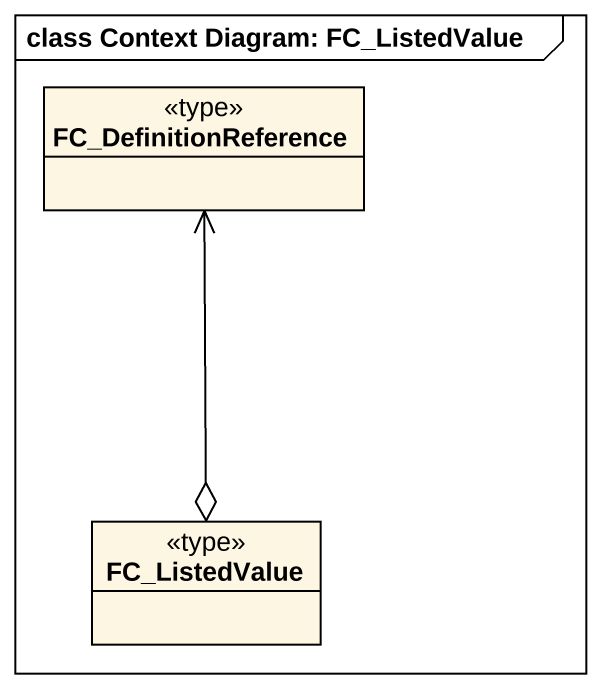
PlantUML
@startuml
mainframe class Context Diagram: FC_ListedValue
hide circle
hide empty members
class FC_DefinitionReference <<type>>
class FC_ListedValue <<type>>
FC_ListedValue o-up-> FC_DefinitionReference
@enduml
